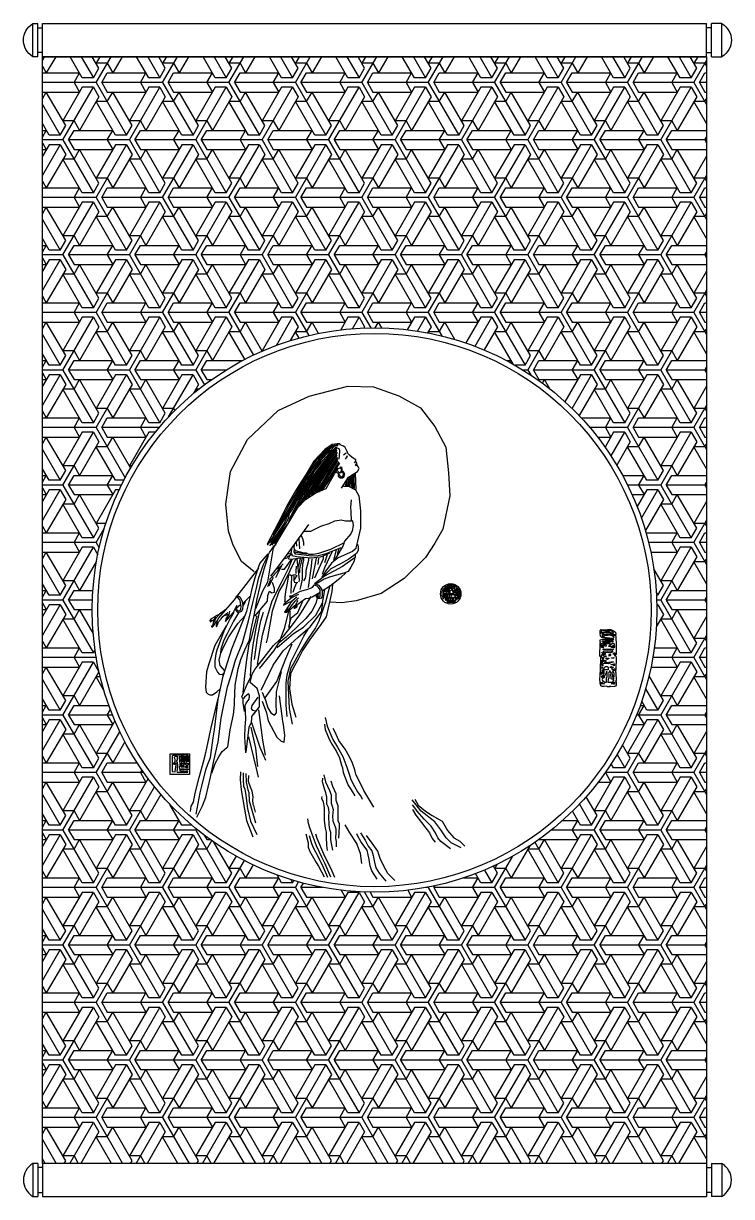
# Model space of a CAD drawing. Header units: millimetres. Extents: x 619 to 1259, y 281 to 1341.
import ezdxf

# ---------------------------------------------------------------- set-up
doc = ezdxf.new("R2010")
doc.units = ezdxf.units.MM
for name, color, linetype in [('3', 3, 'Continuous'), ('4', 4, 'Continuous'), ('7', 7, 'Continuous'), ('BH', 3, 'Continuous')]:
    doc.layers.add(name, color=color, linetype=linetype)

# ---------------------------------------------------------------- blocks, each defined once
blk = doc.blocks.new('1')
at = {"layer": '7'}
for p, q in [((-930, 16.2), (-930, 5)), ((-900, 16.2), (-930, 16.2)), ((-900, 5), (-900, 16.2)), ((-900, 5), (-930, 5)), ((-930, -700), (-930, 0)), ((-926.2, 5), (-926.2, 0)), ((-903.8, 0), (-903.8, 5)), ((-900, 0), (-900, -700)), ((-900, 0), (-930, 0)), ((-900, -700), (-930, -700)), ((-900, -705), (-930, -705)), ((-930, -710), (-930, -705)), ((-900, -710), (-930, -710)), ((-926.2, -705), (-926.2, -700)), ((-903.8, -700), (-903.8, -705)), ((-900, -705), (-900, -710))]:
    blk.add_line(p, q, dxfattribs=at)
at = {"layer": '7', "extrusion": (0, 0, -1)}
for centre, start_param, end_param in [((-915, 1.2), 5.35589, 7.210481), ((-915, -695), 2.214297, 4.068888)]:
    blk.add_ellipse(centre, major_axis=(0, 25), ratio=0.75, start_param=start_param, end_param=end_param, dxfattribs=at)
blk = doc.blocks.new('H0')
at = {"layer": '3'}
for points in [[(422.5, 217.7), (443.1, 217.7), (443.1, 195.9), (422.5, 195.9)], [(434.2, 204.2), (437.5, 204.2), (437.5, 203.6), (434.2, 203.6)], [(434.3, 202), (437.5, 202), (437.5, 201), (434.3, 201)], [(438.8, 204.3), (441.4, 204.3), (441.4, 203.3), (438.8, 203.3)], [(439, 202), (441.6, 202), (441.6, 200.9), (439, 200.9)]]:
    blk.add_lwpolyline(points, close=True, dxfattribs=at)
for points in [[(441.1, 215.1), (441.2, 212.3), (441.1, 209.6), (441.6, 209.4), (442.1, 209.7), (442.1, 215.3), (440.9, 216.2), (437.6, 216.2), (430.1, 215.9), (425.5, 215.9), (424.7, 215.4), (424.8, 199), (428, 198.8), (428.2, 201.8), (428.7, 203.5), (429, 206.1), (429, 207.7), (428.2, 208), (427.7, 207.9), (427.3, 207.3), (427.3, 206.6), (426.5, 206.6), (426.2, 207.4), (426.5, 208.4), (428, 209.6), (428, 211.9), (427.5, 212.6), (427.3, 214.3), (427.8, 215.1), (428.5, 215.3), (430, 215.3), (430, 211.3), (429.3, 210.3), (429, 209.8), (429.7, 209.4), (430.1, 209.1), (430.1, 207.4), (430.4, 206.6), (430.2, 204.7), (429.9, 204.1), (429.8, 200.5), (429.5, 199.4), (430.1, 198.5), (441.4, 198.5), (441.2, 199.2), (433.8, 199.3), (433.1, 199.9), (432.9, 202.7), (432.6, 202.7), (432.5, 204.6), (433, 204.7), (432.9, 206.1), (433.4, 206.4), (433.3, 207.4), (433, 207.6), (432.9, 209.8), (432.7, 209.9), (432.6, 213.9), (432.3, 214.2), (432.4, 215.2), (433.6, 215), (433.5, 214.4), (433.8, 214.2), (433.8, 210.3), (434.1, 209.8), (434.1, 209.3), (434.1, 209.1), (434.1, 208.8), (434.9, 208.9), (434.8, 211.2), (434.8, 215.6), (435.7, 215.6), (435.9, 209), (436.3, 208.8), (436.5, 209), (436.5, 215), (437.4, 215.2), (437.8, 207.7), (436.7, 207.3), (433.6, 207.2), (433.4, 207.2), (433.9, 206.7), (434.1, 206.4), (434, 205.7), (437.3, 205.7), (437.5, 206.8), (438.8, 207), (439.2, 205.6), (441.5, 205.9), (441.8, 207), (443, 206.6)], [(442.8, 208), (441.8, 207.1), (440.6, 207.1), (439.4, 207.3), (438.6, 207.6), (438.6, 209.6), (438.3, 215.1), (439.1, 215.1), (439.7, 208.6), (440.2, 208.8), (440.2, 215.3), (440.8, 215.6), (441.1, 215.3)]]:
    blk.add_lwpolyline(points, dxfattribs=at)
blk = doc.blocks.new('H1')
at = {"layer": '3'}
for points in [[(492.9, 370.8), (491.5, 370.1), (491.5, 372.2), (492.4, 373.7), (495.4, 373.3), (498.9, 373.7), (502.1, 373.7), (504.8, 372.3), (507, 370.8), (507.3, 368.8), (507.3, 368), (507, 368), (502.8, 369.1), (499.8, 370.3), (496.1, 370.1), (493.5, 369.3), (493.5, 367.1), (494.7, 366.1), (497.9, 365.4), (504.5, 364.9), (505.5, 365.9), (504.5, 366.6), (503.1, 367.1), (500.8, 367.8), (498.8, 367.6), (496.6, 367.5), (495.6, 366.9), (494.4, 367.1), (494.2, 368.5), (497.1, 369), (500.3, 369), (502.8, 368.6), (507.2, 367.3), (507.2, 365.3), (507.5, 358.4), (507.5, 348.3), (505.5, 347.1), (507.3, 346.8), (507.7, 344.4), (507.3, 333.2), (506.8, 330.5), (507.3, 329.8), (507.5, 321.9), (507, 321.1), (507.5, 320.2), (507.5, 317.2), (507, 316.2), (505.8, 315.9), (501.6, 315.4), (501.5, 316.4), (501.3, 315.4), (498.8, 315.4), (498.1, 316), (495.6, 315.7), (493.4, 315.7), (491.9, 316.6), (491.4, 319.4), (491.2, 323.8), (491.4, 325.8), (491.9, 343.1), (492, 344.9), (495.7, 345.8), (497.8, 346.3), (497.3, 346.6), (495.9, 346.6), (494.9, 346.8), (493.9, 347.6), (493, 347.6), (492.5, 347.5), (492.5, 345.9), (491.9, 345.6), (491.2, 346.5), (491.5, 359.7), (492.2, 360.1), (491.4, 360.9), (491.4, 363.1), (494.1, 363.9), (496.4, 363.3), (499.1, 363.3), (505.2, 363.3), (505, 363.8), (497.3, 364.1), (493.2, 365.3), (491.7, 366.9), (491.4, 369.5), (493.4, 370.5), (496.9, 371.1), (499.9, 371.5), (502.8, 370.3), (504.8, 370.1), (504.5, 371.1), (502.1, 372.2), (498.3, 372.3), (493.9, 372.3), (492.5, 371.8), (492.7, 370.6)], [(497.8, 357.2), (497.3, 357.9), (495.4, 357.7), (494.6, 358.7), (493.4, 359.1), (492.2, 359.1), (492.2, 357.9), (492.2, 356.5), (492.7, 355.7), (493.9, 355.4), (495.2, 355.4), (494.7, 355.7), (493.7, 356.2), (492.7, 356.5), (492.7, 358), (494.1, 357.7), (496.1, 356.9), (497.4, 356.7), (497.6, 357), (497.8, 357.2)], [(493.5, 362.1), (504.3, 362.1), (504.3, 361.2), (493.7, 361.1), (493.4, 361.9)], [(494.2, 360.2), (498.4, 360.4), (501.1, 359.9), (501.1, 359.1), (495.9, 358.9), (494.1, 359.7), (494.2, 360.2)], [(500.4, 357.2), (504, 359.7), (505.3, 359.6), (505.7, 359.2), (505.5, 357.7), (504.5, 357), (502.3, 356.5), (501.6, 356.2), (500.1, 356.5), (500.1, 356.9)], [(502.1, 355.4), (506.2, 355.5), (506.2, 356.9), (505.2, 356), (503.8, 355.9), (502.3, 355.4)], [(493.4, 350.3), (496.4, 349.1), (496.9, 348.5), (496.2, 348.3), (494.4, 348.3), (493, 350.7)], [(494.4, 353.8), (504.8, 354), (504.7, 353), (494.4, 353), (494.4, 353.7)], [(494.7, 351.7), (504.1, 351.8), (503.3, 350.7), (502.3, 349.8), (499.1, 350.1), (496.9, 350), (495.1, 350.3), (494.7, 351), (494.7, 351.5)], [(502.3, 348.3), (500.1, 348.1), (500.1, 347), (501.8, 347.1), (502.6, 348.3)], [(503, 344.9), (505.2, 345.1), (505.2, 344.4), (502.8, 344.4), (502.8, 344.8)], [(505.7, 350), (506.2, 349.8), (506.2, 349), (505, 348.1), (504.8, 349.6), (505.3, 350.3)], [(492.7, 338.6), (494.1, 337.7), (494.1, 336.7), (492.7, 336.2), (492.4, 337), (492, 337.9), (492.5, 338.6)], [(492.5, 341.6), (492.5, 339.1), (493.7, 339.4), (493.9, 341.4), (497.6, 340.9), (497.6, 341.9), (492.5, 342.1), (492.5, 341.4)], [(492.9, 335.2), (494.1, 335), (494.1, 334.4), (493.4, 334), (492.5, 334.7), (492.5, 335.2)], [(495.4, 343.8), (494.6, 344.1), (493.7, 344.1), (493.9, 343.6), (494.6, 342.9), (495.1, 343.6)], [(495.2, 339.7), (502.3, 340.9), (505, 340.9), (505, 340.4), (502.1, 339.7), (499.9, 338.9), (497.6, 339.1), (494.9, 338.7), (495.1, 339.4)], [(495.9, 334.7), (496.4, 336), (498.6, 335.9), (499.4, 335.4), (499.4, 334.4), (499.4, 332.8), (495.2, 332.8), (495.4, 334.7), (495.7, 334.7)], [(497.6, 344.6), (500.1, 344.6), (500.1, 343.9), (499.8, 343.8), (498.9, 343.1), (498.1, 343.4), (497.4, 343.6), (497.6, 344.4)], [(502.3, 336.2), (504.5, 335.5), (504.8, 334.9), (503.8, 334.9), (503.1, 334.2), (502.5, 334.7), (501.6, 335.2), (502.3, 336)], [(502.3, 338.2), (505.3, 338.9), (505.8, 338.9), (505.7, 337.9), (505.7, 336.9), (504.7, 337.9), (503.5, 337.7), (503, 337.4), (502.5, 338.1)], [(503.8, 333), (505.2, 333.2), (505.5, 333.9), (506.2, 333.7), (506.2, 332), (505, 331.8), (504.7, 332.5), (503.6, 332.7), (503.6, 333)], [(493.2, 330.3), (492.5, 329.8), (492.5, 328.1), (493.4, 329.2), (493.4, 330.3)], [(492.9, 331.8), (493.9, 330.8), (494.4, 329.8), (494.4, 328.5), (495.4, 328.6), (495.4, 331.3), (493.9, 332.5), (493, 332.5), (492.7, 331.8)], [(494.2, 327.6), (493.5, 326.3), (492.7, 326.1), (492.7, 325.3), (494.1, 325.3), (495.1, 327.6), (494.4, 328)], [(497.6, 330.7), (497.3, 329.5), (495.6, 325.5), (495.4, 324.6), (494.2, 324.6), (493.4, 322.9), (493.7, 321.8), (496.2, 320.1), (497.8, 320.1), (497.9, 324.6), (498.6, 325.6), (498.4, 330.3), (498.4, 330.7), (497.6, 330.7)], [(500.6, 330.8), (499.9, 328.8), (500.1, 328.3), (500.3, 324.6), (499.4, 322.9), (499.3, 320.1), (503.8, 320.1), (505.3, 321.8), (505, 323.4), (504.3, 322.9), (502.6, 323.4), (502.6, 326), (502.3, 326.8), (502.3, 327.8), (502.5, 328.6), (501.6, 331.3), (500.6, 331.2)], [(503.8, 331), (503.1, 329.8), (503.8, 326.8), (504.1, 323.6), (505.2, 323.6), (505.5, 327), (505.7, 328.6), (505.2, 330.3), (504.1, 331.2)], [(493, 320.1), (494.9, 318.9), (496.1, 318.6), (492.5, 318.2), (492.7, 320.1)], [(503, 318.4), (505.2, 320.1), (506, 320.1), (506, 318.2), (504.8, 318.2), (502.6, 318.4)]]:
    blk.add_lwpolyline(points, dxfattribs=at)
blk = doc.blocks.new('A$C199A0A33')
at = {"layer": 'BH'}
h = blk.add_hatch(dxfattribs=at)
h.set_pattern_fill('ESCHER', color=256, scale=50, style=0)
h.set_pattern_definition([(60, (-245.52, -323.545), (-60, -1e-08), [55, -5]), (180, (-245.52, -323.545), (30, -51.9615), [55, -5]), (300, (-245.52, -323.545), (60, -1e-08), [55, -5]), (60, (-240.52, -323.545), (-60, -1e-08), [10, -50]), (300, (-240.52, -323.545), (60, -1e-08), [10, -50]), (60, (-248.02, -319.215), (-60, -1e-08), [10, -50]), (180, (-248.02, -319.215), (30, -51.9615), [10, -50]), (300, (-248.02, -327.875), (60, -1e-08), [10, -50]), (180, (-248.02, -327.875), (30, -51.9615), [10, -50]), (60, (-265.52, -323.545), (-60, -1e-08), [10, -50]), (300, (-265.52, -323.545), (60, -1e-08), [10, -50]), (60, (-235.52, -340.866), (-60, -1e-08), [10, -50]), (180, (-235.52, -340.866), (30, -51.9615), [10, -50]), (300, (-235.52, -306.225), (60, -1e-08), [10, -50]), (180, (-235.52, -306.225), (30, -51.9615), [10, -50]), (0, (-235.52, -314.885), (-30, 51.9615), [35, -25]), (0, (-235.52, -332.205), (-30, 51.9615), [35, -25]), (120, (-243.02, -310.555), (-60, 1e-08), [35, -25]), (120, (-258.02, -319.215), (-60, 1e-08), [35, -25]), (240, (-258.02, -327.875), (30, -51.9615), [35, -25]), (240, (-243.02, -336.536), (30, -51.9615), [35, -25])])
edge = h.paths.add_edge_path(flags=16)
edge.add_arc((317.1, 530), 255, 0, 360)
h.paths.add_polyline_path([(17.1, 1030), (617.1, 1030), (617.1, 30), (17.1, 30)])
at = {"layer": '3'}
for points in [[(286, 679.4), (285.9, 680.1), (283.3, 680.2), (278.8, 679.6), (272.2, 675), (262.3, 664.5), (255.3, 652.7), (250.1, 645), (245.6, 637.6), (237.7, 623.5), (229.9, 608.5), (220, 589.5)], [(220.4, 588.5), (225.3, 595.5), (233.6, 608.5), (238.4, 616.2), (243.2, 624.1), (247.7, 632.1), (254.9, 643.7), (261.7, 655), (269.3, 665.9), (275.3, 672.3), (277.4, 674.3), (281.1, 678.4), (284, 678.8)], [(284.3, 679.2), (279.9, 678.2), (277.7, 676.3), (272.9, 673), (267.4, 667.1), (260.8, 657.7), (258.1, 653.5), (253.1, 645.1), (245.7, 632.2), (237.9, 618.4), (231.1, 607.4), (225.2, 597.6)], [(225.3, 598.7), (231.8, 609.8), (239.6, 624.4), (245.9, 635.1), (251, 643.8), (257, 653.6), (260.3, 658.6), (265, 666), (273, 674.8), (276.3, 676.7), (278.8, 678.6), (283.7, 679.6)], [(299, 663.1), (300.1, 664.6), (300.2, 664.8), (300.1, 665.8), (296.8, 667.9), (294.6, 669.9), (293.1, 671.5), (292.5, 673.3), (291.2, 675.8), (290.5, 676.9), (289.2, 678), (287.7, 678.7), (286.2, 679.3), (285.5, 679.3)], [(223.3, 590.8), (229, 598.5), (235.4, 608), (238.4, 614.7), (242.8, 620.6), (247, 628.3), (253.5, 639.2), (256.1, 643.9), (262.7, 655.2), (270.7, 665.5), (276, 671.4), (282, 677.2)], [(276.6, 674.6), (271.5, 670.4), (265.7, 662.7), (261.9, 656.7), (256.7, 648.9), (255.4, 647.5), (251.6, 640.4), (249, 636.3), (244.7, 628.4), (236.7, 614.7), (229.2, 602.3)], [(282.5, 677.5), (275.1, 668.9), (269.3, 661.6), (262.6, 652.8), (257.8, 644.8), (253, 637.1), (246.2, 624.5), (241.6, 615.2), (238.7, 608)], [(240.9, 612.4), (243.2, 615.9), (249.2, 625.2), (255, 635.2), (263, 648.8), (267.6, 655.8), (276.6, 669), (280, 673.4), (283.2, 677.1)], [(277.2, 670.7), (272.4, 664.2), (267.4, 657.9), (262.5, 650.4), (259.4, 645.4), (257.4, 641.9), (252.5, 634.2), (247.5, 624.5), (243.9, 617.8)], [(250.7, 626), (258.8, 640.7), (271, 658.5), (278.4, 669.9), (283.4, 676.2)], [(253.7, 629.7), (259.9, 639.9), (268.9, 653.7), (276.1, 664.5), (279.6, 669.7), (283.2, 674.4)], [(283.2, 672.7), (275.6, 661.8), (268.5, 651.2), (256.6, 633.3), (254.7, 629.8)], [(257.4, 632), (267.7, 647.9), (274.6, 658.8), (281, 668.3), (283.4, 671.8)], [(260.1, 633.6), (275, 657.8), (282.2, 668.6), (283.2, 670)], [(283.2, 668.4), (269.3, 647.2), (263.1, 636.3), (262.1, 635)], [(283.4, 676.7), (284.9, 675.9), (285.4, 674.6), (285.4, 673.2), (284.8, 666.2)], [(291.5, 671.7), (289.1, 669.9)], [(291, 666.4), (292.8, 668.8)], [(292.3, 668.3), (292.4, 669.3), (291.1, 667.2)], [(209.9, 531.4), (216.3, 547.4), (220.7, 555.4), (225.8, 586.2), (229, 591.6), (247.8, 622.7), (254.6, 629.9), (264.1, 635.9), (273.3, 639.8), (281, 653.2), (284.2, 658), (287, 658.8)], [(283.5, 667.2), (264, 636.1)], [(283.7, 666.1), (266.4, 638.2), (265.3, 636.3)], [(267, 636.9), (278.6, 656.1), (284, 664.9)], [(284.8, 663.8), (268.8, 637.9)], [(270.8, 639.1), (277, 648.3), (281.1, 655.9), (285.7, 662.7)], [(286.2, 659.7), (286.8, 658.1), (287.2, 656)], [(287.2, 659.5), (287.6, 657), (287.6, 656.1)], [(287.4, 640), (293.6, 650.1), (297.9, 652.8), (301.6, 655.2), (303, 657.2), (303.1, 658), (302.7, 659), (301.6, 660.4), (299.8, 660.5), (300.8, 662.1), (301, 662.9), (300.1, 664)], [(299.8, 660.5), (301.2, 661.1)], [(300.8, 662.1), (301.2, 661.6), (301.2, 661.1), (301.5, 660.9), (301.6, 660.4)], [(282.3, 655), (284.3, 653.8), (285.1, 653.5)], [(283.2, 656.2), (285.3, 654.3), (286.8, 654.4), (287.9, 655.3)], [(286.5, 655.5), (287.7, 655.9), (288.9, 655.5), (289.9, 653.2), (289.8, 652.2), (289.3, 650.8), (288.7, 649.8), (288.4, 649.3), (286.4, 649.1), (284.8, 650.1), (284.7, 651.1), (284.7, 652.2), (284.8, 653.2)], [(285.3, 652.9), (286.2, 650.7), (288, 650.2), (288.6, 650.9), (289, 651.9), (288.9, 654.5), (287.9, 655.5), (286.8, 655.3), (286.5, 655.5)], [(291.8, 646.9), (292.5, 642.5)], [(292.9, 648.5), (293.7, 642.8)], [(295.4, 651), (293.3, 642.2)], [(294.4, 650), (293.7, 646.8)], [(296.5, 651.3), (294.6, 642)], [(297.3, 651.4), (295.9, 641.7)], [(297.2, 652.1), (297.5, 642), (297.5, 640.3)], [(298.3, 652.8), (298.3, 649.8), (298.8, 639.9)], [(299.5, 653.6), (300.2, 638.9)], [(290.6, 644.4), (291.1, 642.1)], [(291.3, 645.9), (291.8, 642.6)], [(296.4, 644), (296.6, 641)], [(222.6, 588.1), (232.4, 601.3), (237.2, 608.4), (239.6, 613.5), (240.3, 617.2)], [(238.1, 607.2), (223.9, 588.5)], [(226.6, 589.9), (232.2, 598), (234.6, 601.7)], [(248.7, 594.5), (249.1, 589.7), (249.4, 585.4)], [(250.6, 597.9), (252, 594.5), (253, 591.4), (253, 588.2)], [(242.2, 585.6), (241.7, 582), (240.5, 580.8), (238.5, 580.5)], [(244.3, 582.2), (245.5, 580.8), (251.1, 580.1), (260.2, 578.9), (266.2, 579.3), (273.5, 581), (286.9, 586.6)], [(244.6, 585.1), (244.3, 582.7), (251.3, 581.5), (255.9, 580.8)], [(246.3, 590.9), (246.7, 587.8)], [(301.6, 589.6), (302.4, 587), (302.4, 583.8), (300.9, 581.2), (293.9, 576.1), (286.5, 571.6), (277.6, 567.2), (271.1, 560.5)], [(282.4, 584.3), (280, 575.2)], [(285, 585.3), (283.3, 580.2)], [(211.5, 480.7), (215.9, 507.4), (219.9, 522.1), (224.6, 538.4), (233, 554.8), (239.4, 567.5), (242.6, 575.7)], [(233, 566.9), (235.8, 566.9), (242.2, 575.7)], [(241.4, 582), (241.2, 579.6), (239.3, 578.6), (238.3, 578.1), (237.8, 576.9), (234.9, 576)], [(240.7, 578.8), (239.8, 577.8), (239.5, 576.4), (241.2, 575.9), (250.6, 577.3)], [(242.4, 580.8), (242.4, 579.3), (247, 578.4), (259.5, 577.2), (268.4, 578.1), (270.8, 578.9), (276.6, 581.7)], [(247, 576.1), (249.1, 557.4), (248.7, 555.5)], [(251.6, 577.3), (250.8, 573.2), (249.4, 567.2), (249.4, 563.9), (248.4, 563.6)], [(250.1, 576.9), (249.4, 574.2), (248.7, 571.1), (248.4, 569.4)], [(253, 577.1), (253, 574.7), (252, 571.3), (251.6, 566.3), (251.8, 562.4), (251.6, 557.9), (250.4, 552.1), (249.6, 548.7)], [(257.3, 576.9), (257.6, 574.7), (254.9, 565.6), (254.9, 562.2), (254.4, 558.8), (253, 556.4)], [(260.5, 576.4), (260, 569.6), (257.2, 550.3)], [(264.3, 576.9), (260.9, 558.1)], [(299.5, 580), (299.5, 577.6), (288.2, 569.2), (272, 560.7), (262.9, 553.8)], [(270.8, 578.8), (270.8, 576.4), (262.9, 558.8)], [(266.5, 576.9), (265.8, 571.1)], [(278.8, 582.9), (272, 568.2), (269.9, 562.2)], [(274.4, 580), (271.8, 572.8)], [(233.4, 569.7), (225.4, 560.9), (222.2, 557.7)], [(227.8, 559.3), (232.6, 568.5)], [(234.6, 571.7), (229.4, 566.9)], [(240.2, 562.5), (241.8, 561.3), (245, 562.1), (247, 561.3), (244.2, 556.9), (244.6, 555.3), (247.8, 554.9)], [(246.3, 569.6), (246, 565.1), (246, 563.1)], [(209.1, 524.5), (220.3, 538), (220.7, 543.2), (222.2, 547.2), (224.2, 545.6), (226.6, 546), (226.6, 549.6), (225, 554.8)], [(220.6, 551.4), (223.4, 557.7)], [(221.8, 551.8), (225.8, 559.7)], [(239.5, 561.5), (237.8, 552.8), (236.6, 546.8), (236.1, 541.7), (236.1, 538.1), (235.9, 537.2)], [(276.6, 552.1), (272.7, 537.2), (266.7, 520), (263.7, 514), (256.4, 503.5), (251.1, 494.6), (241.3, 476.8), (238.8, 465.8), (240.1, 441), (242.8, 427)], [(242.2, 561), (241.9, 552.3), (241.4, 547.3), (241.4, 544.9)], [(246.7, 554.5), (244.8, 550.4), (243.4, 545.8)], [(244.1, 561), (244.1, 557.1)], [(265.1, 543.5), (265.8, 542.4), (267, 541.5), (267.9, 542.5), (267.9, 544.1), (267.9, 546.3), (267.9, 548.3), (266.5, 550.3), (265.2, 551.6), (263.8, 552.3), (262.4, 552.4)], [(264.1, 553.7), (266.5, 552.4), (268.1, 550.7), (269.5, 548.2), (269.8, 545.9), (269.8, 543.5), (269.5, 541.7), (268.9, 540.8), (268.1, 540.3), (266.2, 540.4), (265.4, 541.2), (264.4, 542.8)], [(192.4, 542.4), (192.8, 543.1), (194.9, 542.2), (196.3, 540.3), (197.4, 537.6), (198, 533.8), (197.9, 530.9), (196.8, 528.8), (195.4, 528.2), (194.5, 527.8), (193.5, 527.9), (191.7, 530.1), (191.4, 531.5)], [(192.1, 532.7), (192.6, 530.3), (193.4, 529.5), (194.4, 529.3), (195.6, 529.6), (196.3, 531.1), (196.6, 533), (196.4, 534.9), (195.7, 538.3), (195, 539.5), (193.8, 541.1), (192.5, 541.8), (191.9, 541.9), (191.7, 541.2)], [(198.1, 536), (205.2, 542.9)], [(229.1, 496.2), (243.8, 508.9), (253, 514.5), (264.2, 525.3), (270.1, 536.4), (271.3, 543.2), (272.1, 548.4)], [(248.4, 544.1), (246.4, 543.2), (242.8, 541.2), (238.5, 537.9), (235.5, 535.6), (234.9, 534.3), (240, 537.1), (243.3, 538.4)], [(246.8, 541.5), (241.9, 537.3), (240.3, 534.9), (235.9, 528.1), (237.9, 528.2), (239.4, 529.5), (242.1, 533.7), (245.3, 537.9), (248.4, 541.1)], [(247.8, 538.5), (247, 537.5), (246.7, 536.1), (246, 535.2), (244.9, 533), (244.2, 531.8), (245, 531.7), (245.4, 532.1), (246.8, 532.9), (247.5, 535.1), (250.5, 537.5), (254.7, 540.5), (257.8, 540.6), (260.9, 542), (267.9, 546)], [(391.7, 550.4), (390.8, 550.8), (389.9, 550.9), (388.3, 551.1), (383.1, 551.2), (381.6, 551.2), (381, 550.7), (380.4, 549.8), (380.2, 548.2), (380.4, 547), (380.5, 546.9), (381.2, 546.9), (381.5, 547.9), (381.5, 548.9), (381.2, 549.6), (381, 550.1), (381.4, 550.5), (381.7, 550.6), (382.1, 550.1), (382.1, 548.7), (382.2, 547.6), (381.8, 545.9), (381.4, 545.2), (380.7, 545), (380.2, 545), (380.3, 542.1), (379.7, 542.1), (379.6, 542.7), (379.6, 543.5), (379.6, 545.6), (379.7, 547.6), (379.9, 548.6), (379.7, 549.3), (378.9, 549), (378.5, 547.8), (378, 546.4), (377.9, 543.6), (377.9, 542.8), (378.7, 541.5), (378.7, 540.7), (379.4, 540.2), (379.9, 541.6), (380.1, 541.7), (380.2, 540.8), (380.7, 542.1), (380.8, 543.3), (380.5, 544.1), (380.9, 544.6), (381.4, 544.5), (381.6, 543.9), (381.6, 542.3), (380.9, 539.2), (382.1, 538.5), (384.3, 538.5), (386.9, 538.5), (389.3, 538.5), (390.2, 538.4), (390.6, 538.5)], [(385.5, 550.6), (385.5, 549.9), (386.1, 549.9), (387, 550), (387.6, 550.1), (387.9, 550.1), (388.2, 549.9), (388.3, 549.4), (388, 549.1), (387.6, 549), (387.3, 548.7), (386.7, 548.8), (386.5, 548.9), (386.1, 549.4), (385.8, 549.6), (385.4, 549.6), (385.2, 549.6), (385.2, 550.1), (385.2, 550.6), (384.8, 550.6), (384.4, 550.6), (384.3, 550.3), (384.4, 549.5), (384.6, 549.2), (384.6, 548.6), (384.5, 548.3), (384.3, 548.1), (384.5, 547.7), (384.5, 546.8), (384.3, 546.2), (383.6, 546), (383.2, 546.1), (383.3, 546.7), (383.7, 547.5), (383.7, 548.4), (383.7, 549.3), (383.5, 550.1), (383.5, 550.6), (382.9, 550.7), (382.6, 550.5), (382.6, 550), (382.8, 548.8), (383, 547.8), (382.7, 546.9), (381.9, 545.6), (381.8, 544.5), (381.9, 541.6), (381.9, 539), (382.6, 539), (383.3, 539.6), (383.1, 540.2), (382.9, 541), (382.9, 542), (382.9, 543.2), (383.4, 545), (384.8, 545.6), (385.3, 546.4), (385.5, 547.8), (386.3, 548.1), (387.3, 548.2), (387.5, 547.9), (387.6, 547.1), (387.9, 546.4), (388.4, 546.2), (389.3, 545.9), (390.2, 546), (391, 545.3), (391.6, 544.7), (391.7, 543.1), (391.7, 539.5)], [(392.9, 540.2), (392.9, 542.5), (392.8, 544.2), (392.5, 545.3), (391.7, 545.3), (391.6, 546.1), (391.1, 546.4), (390, 546.5), (389.9, 546.8), (388.5, 547), (388.5, 547.6), (389.1, 548.1), (391.4, 547.9), (391.9, 548.4), (392, 549.4), (391.9, 550.2), (391.3, 550.2), (391.2, 549.3), (391.1, 548.7), (391, 548.5), (390, 548.5), (389.8, 548.8), (389.2, 548.8), (389.3, 549.3), (389.6, 549.9), (389.5, 550.6), (388.8, 550.7), (387, 550.7), (385.7, 550.6)], [(392, 549.2), (392, 546.1), (392.2, 546), (392.8, 546.1), (392.9, 546.7), (392.8, 547.9), (392.9, 549.4), (393.5, 548.4), (393.8, 547.4), (394.2, 546.8), (393.2, 546.2), (393.1, 543), (393.3, 542.6), (393.7, 542.8), (393.8, 543.6), (393.8, 544.9), (394.1, 546.5), (394.2, 546.7), (394.4, 544.8), (394.2, 542.9), (393.5, 541.4), (393, 540.1)], [(182.8, 530.5), (177.2, 526.4), (173.7, 522.7), (171.7, 519.1), (171.1, 517), (170.3, 515.8), (169.8, 515.4), (169.8, 514.8), (170.3, 514.6), (171.5, 515.7), (172.9, 517.5), (174.4, 519.8), (173.7, 518.8)], [(186.1, 529), (185.6, 526.1), (184.2, 524.4), (182.7, 522.2), (182.5, 520.3), (182.4, 519.6), (184.6, 522.2), (186.6, 524.9), (189.8, 528.1), (191.6, 531.7), (192.9, 534.5)], [(192.1, 531.8), (196.1, 535)], [(198, 533.4), (199.9, 536.3), (200.4, 538)], [(213.1, 477.1), (226.3, 493.4), (231.4, 501.4), (236.2, 514.1), (240.2, 531.3)], [(236.8, 536.5), (236.8, 535.7), (236.1, 534.9)], [(238.7, 531.9), (238.2, 530.1), (237.5, 528.6), (237, 528.2)], [(240.6, 528.9), (240.6, 520.5), (239.8, 514.1), (241.8, 522.9), (247.8, 527.7), (252.6, 538.8)], [(239.9, 529.7), (240.9, 530.1), (242.9, 532.4), (243.9, 533.3), (245.2, 534)], [(246.1, 534.8), (246.1, 533.9), (246, 533.2), (245.8, 532.4)], [(384.6, 537.4), (388, 537.5), (388, 536.8), (384.4, 536.6), (384.6, 537.3)], [(172.9, 523.8), (169.5, 521.9), (168.3, 520.4), (168.5, 519.4), (170.2, 520.6), (171.7, 521.1)], [(176, 525.8), (173.7, 524.8), (172.4, 522.5), (171.9, 521), (171.4, 519.9), (171.5, 518.7)], [(174.2, 515.1), (174.4, 514.9), (175, 515.9), (175.1, 517.4), (175.1, 519.4), (174.7, 519.6), (174.5, 519.5), (174.5, 518.4), (174.1, 516.5), (174, 516.1), (173.9, 515.9), (173.9, 515.4), (173.9, 515.3), (174.1, 515.3)], [(174.6, 519.6), (176.3, 523), (182.4, 530)], [(175.1, 516.6), (176.2, 519.2), (178.5, 522.1), (180, 524.3), (184.5, 527.9)], [(181.8, 475.2), (177.6, 480), (176.7, 484.8), (178.2, 491), (181.1, 496.9), (185.4, 505.9), (193.7, 517.8), (200.1, 525.1)], [(194.2, 527.5), (189.8, 519.9), (183.9, 508.5), (181.1, 502.7), (178.4, 494.7), (177.9, 490.7)], [(180.6, 524.8), (184.5, 526), (185.1, 526.1)], [(182.9, 522.1), (185.1, 523.4)], [(198.3, 455.5), (199.9, 470.3), (201.5, 483), (203.9, 499.4), (205.9, 505), (211.1, 524.9)], [(205.1, 470.3), (205.9, 486.2), (207.5, 498.6), (210.3, 513.7), (213.5, 529.3)], [(208.7, 485.4), (211.5, 505), (214.3, 520.1), (216.7, 528.1)], [(238.3, 433.8), (237.3, 444), (237.3, 458.8), (237.3, 464), (238.3, 471.5), (241.6, 482.8), (253.1, 506.3), (257.1, 512.6)], [(218.3, 450.8), (228.7, 465.5), (237, 486.2), (242.6, 499.4)], [(207.9, 435.5), (213.1, 442.6), (213.1, 452.6), (211.1, 459), (204.7, 464.6), (206.7, 471.7)], [(199.5, 438.4), (198.3, 446), (198.3, 450)], [(201.1, 401.6), (203.9, 424.3), (205.9, 428.7), (206.3, 431.9), (206.3, 433.9), (209.9, 438.7), (207.1, 439.1), (205.9, 441.1), (206.7, 443.8), (211.9, 451.4)], [(205.5, 424.3), (209.5, 405.2), (211.5, 388.5)], [(205.9, 428.3), (213.5, 406), (218.6, 394.4)], [(299.7, 362.1), (296.3, 367.5), (293.4, 372), (290.1, 380.5), (289.2, 383.1), (288.5, 387.1), (287.5, 389.5), (285.8, 396), (282.5, 403), (277.8, 410.4), (276.5, 413), (272.8, 421.6), (272.3, 427)], [(272.6, 432.9), (274.4, 425.2), (279.3, 413), (283.6, 406), (288.5, 397.6), (292.2, 388), (295.2, 379), (295.8, 377), (298.9, 370.4), (301.8, 365.7), (304.9, 361.3), (306, 359.2)], [(316.4, 351.8), (307.5, 367), (300.2, 381.6), (299.2, 385.5), (297.3, 391.5), (294.5, 397.5), (290.5, 404.3), (284.9, 412), (281.2, 420.3), (279.7, 422.9)], [(196, 383.8), (195.7, 376.9), (196.5, 367.5), (199.6, 350), (201.4, 339.9), (207.1, 325.2)], [(198.3, 383), (198.3, 377.2), (198.8, 370.7), (199.8, 368), (200.9, 362.3), (202.2, 350.6), (205.1, 339.3), (210.7, 327.3)], [(200.8, 382.2), (201.1, 374.6), (202.5, 367.5), (203.5, 365), (203.8, 357.7), (209.7, 337.8)], [(203.2, 380.4), (202.9, 375.4), (204.7, 370.1), (206.3, 366.7), (207.2, 360.8), (206.9, 358.6), (207.2, 354.5), (207.9, 353.5), (209.4, 347.4)], [(279.4, 313), (278.1, 319), (277.6, 322.4), (277.6, 328.9), (276.8, 331.8), (276, 335.8), (275.7, 343.8), (276.2, 347.3), (275.5, 351.7), (274.1, 354.6), (273.9, 361), (273.2, 364.7), (271.8, 368.3), (270, 374.7), (270.3, 378.1)], [(271.4, 381), (272.7, 374.7), (276.5, 366.9), (277.8, 363.1), (277.9, 355.4), (278.7, 352.8), (279.7, 349.7), (279.2, 343.7), (279.4, 339.6), (281.4, 334), (282, 332.4), (282.2, 328.9), (281.8, 323.8), (282.3, 320.9), (282.5, 315.9)], [(284.9, 323.8), (285.6, 334.5), (285.4, 337), (284.1, 339.2), (284.1, 341.8), (284.1, 345.9), (284.4, 351.2), (284.1, 353), (282.7, 356.9), (282.5, 358.5), (282.3, 362.7), (282.3, 364), (279.3, 370.5), (277.8, 375.3)], [(274.5, 312.8), (273.9, 317.5), (273.7, 325.1), (273.7, 329.3), (272.8, 332.8), (271.8, 339.7), (271.8, 344.6), (271.8, 348.5), (271.8, 351.7), (271, 356.4), (269.5, 359.8), (269.8, 361.4)], [(395.4, 315.1), (386.3, 319.6), (381.8, 324.3), (377.1, 331.3), (371.6, 338.6), (359.3, 348.3), (351, 358.6)], [(385.6, 314.1), (377.1, 320.8), (374.3, 324.1), (372.1, 328.8), (368.3, 334.6), (362, 341.1), (355.5, 348.3), (354.3, 350.1), (351.3, 354.1)], [(351.3, 349.8), (354.5, 344.6), (359.5, 338.1), (363.5, 332.8), (366.8, 328.6), (369.3, 323.6), (371.8, 320.3)], [(353.5, 359.1), (356.5, 353.6), (363, 348.3), (369.3, 344.3), (378.1, 339.3), (379.3, 337.1), (383.1, 330.8), (388.8, 324.1), (394.1, 321.1), (398.6, 316.6)], [(277.7, 288.6), (272.1, 301.2), (269.5, 306.7), (264.8, 316.8), (262, 324.1), (258.8, 333.2), (257.6, 337.1), (256.7, 341.4)], [(305.7, 301.1), (304.4, 310.1), (303.1, 313), (301, 318.9), (294.9, 328.8), (290.5, 335.9)], [(304.3, 328.7), (308.7, 322.2), (311.4, 316.5), (314.7, 312.5), (316, 308.3), (317, 302.3), (318.4, 297.2), (321.3, 292.3), (327.2, 285)], [(255, 327.7), (257, 319.6), (257.1, 315.8), (258.3, 312.4), (264.4, 302), (266.6, 298.5), (271.6, 288.9)], [(274.8, 288.3), (271.1, 297.5), (266.1, 307.2), (262.2, 314.4), (260.4, 318.6), (258.3, 326)], [(281.2, 288.3), (278.7, 293.9), (271.3, 309.3), (265.4, 323.6), (264, 327.5)], [(319.4, 286.9), (314.7, 294.4), (313.2, 298.8), (312.2, 304.6), (310.3, 312.9), (307.4, 316.8), (304.8, 320.7), (302, 325.7), (301, 327.8)], [(335.5, 285.5), (329.1, 291.8), (325.4, 298.6), (322.3, 305.4), (320.9, 309.2), (320, 312.1), (315, 319.2), (309.8, 326.3)]]:
    blk.add_lwpolyline(points, dxfattribs=at)
for points in [[(383.5, 552.7), (384.7, 553.1), (386, 553.4), (387.7, 553.1), (389.6, 552.4), (390.2, 551.9), (390, 551.8), (387.9, 551.7), (385.7, 551.7), (382.9, 551.9), (382.8, 552.3), (383.1, 552.6)], [(384.7, 552.8), (386.3, 552.9), (386.8, 552.9), (386.7, 552.3), (384.9, 552.2), (384.5, 552.3), (384.6, 552.8)], [(384.6, 544), (384.4, 542.8), (384.4, 541.7), (384.8, 540.6), (385.3, 540.7), (385.7, 541.6), (386.5, 542.1), (386.3, 542.8), (385.6, 543.4), (385.3, 544), (385, 544.7), (384.9, 545.3), (385.7, 545.3), (386, 545.2), (386.1, 544.3), (386.3, 543.9), (387, 543.7), (387.5, 543.7), (387.5, 545), (387.5, 545.2), (388.5, 545.2), (388.5, 544.3), (388.5, 543.7), (389.1, 543.5), (389.7, 543.6), (390.2, 545), (391.2, 545), (390.9, 543.6), (390.1, 542.7), (389.6, 542.5), (389.6, 542.1), (390, 541.8), (390.5, 541.2), (391.4, 539.7), (390.6, 538.8), (390.2, 540.3), (389.8, 541.3), (388.8, 541.4), (388.4, 541.5), (388.3, 540.8), (388.5, 539.7), (388.5, 538.9), (387.7, 538.7), (387.5, 539.4), (387.6, 540.4), (387.5, 541.2), (387.3, 541.4), (386.8, 541.3), (386.6, 540.7), (386.1, 540.4), (385.8, 540.2), (385.8, 539), (383.9, 539), (383.9, 540.6), (383.3, 541.9), (383.3, 543.7), (383.6, 544.3), (384.2, 544.3)], [(382.9, 537.6), (387.8, 537.7), (389, 537.7), (389.9, 537.2), (388.9, 536.9), (388.1, 536.7), (384, 536.5), (383.3, 536.8), (382.6, 537.3)]]:
    blk.add_lwpolyline(points, close=True, dxfattribs=at)
blk.add_circle((385.9, 544.6), 9.23, dxfattribs=at)
at = {"layer": '4'}
blk.add_lwpolyline([(17.1, 1030), (617.1, 1030), (617.1, 30), (17.1, 30)], close=True, dxfattribs=at)
at = {"layer": '7'}
for points in [[(208.4, 564.6), (196.8, 573.8), (189.4, 588.5), (185.1, 601.3), (182.7, 625.8), (186.9, 655.2), (202.3, 684), (229.9, 710.4), (258.1, 723.2), (293, 732.4), (316.3, 731.8), (339.1, 723.7), (358.7, 712.8), (371.5, 695.7), (381.4, 677.3), (383.8, 654), (385, 633.2), (378.9, 603.2), (371.5, 590.3), (363, 577.4), (343.9, 558.4), (323.1, 545), (300.4, 538.2), (287.5, 536.4), (277.1, 537)], [(289.1, 641.9), (293.7, 641.9), (299.9, 638.5), (302.8, 633.2), (304.5, 619.5), (304.3, 607.7), (304.3, 604.1), (301.6, 592.3), (300.2, 586.3)], [(253.7, 601.2), (259.7, 601.2), (268.5, 605.9), (276.1, 608.3), (281.3, 610.7), (286.9, 611.5), (290.8, 610.7), (296.4, 610.7), (296, 618.7), (295.6, 623.1), (296.4, 629.5)], [(257.4, 607.4), (246.7, 592.2), (235, 576.1), (227.4, 566.1), (223, 560.5)], [(296.3, 611.1), (297.1, 610.6), (297.8, 606.3), (296.8, 601.7), (295.6, 598.8), (290.1, 592.3), (288.9, 588.2), (283.1, 578.6), (280.4, 574.5)], [(156.7, 342.9), (161.6, 353.1), (164.6, 361), (168.9, 378.9), (171.9, 393.6), (175.9, 410.9), (178.7, 432.4), (184.3, 460.7), (187.2, 469.9), (191.5, 484.8), (197.9, 500.5), (203.3, 520.2), (207.1, 536.4), (210.1, 548.6), (212.7, 559.3), (216.9, 571), (222.3, 581.9), (226.3, 587.9), (228.2, 589.6)], [(244.6, 588.5), (244.3, 586.3), (245.5, 583.9), (253.2, 581.7), (255.2, 581.7), (257.6, 580.5), (261.7, 580.5), (266.7, 581.3), (277.5, 585.1), (290.1, 590.9)], [(300.7, 586.3), (299.7, 584.9), (297.1, 583), (284.3, 577.2), (278.3, 572.4), (273.2, 565.4), (269.4, 559.6)], [(156.1, 345.4), (159.5, 364.8), (161.4, 372.1), (164.6, 385.7), (166.5, 390.6), (168.9, 396.8), (171.4, 414.5), (172.5, 421.8), (175.7, 449.6), (180.4, 470.1), (188.1, 494.8), (201.8, 529.1), (205.2, 542.3), (206.5, 549.5), (209.3, 559.5), (213.5, 571.9), (217.4, 576.6), (221, 580.9)], [(170, 382.6), (173.2, 391.3), (176.4, 397.3), (179.6, 402.2), (183.6, 405.8), (184.5, 406.5), (186.8, 421.8), (189.8, 435.7), (190.7, 444.2), (190.7, 446.8), (191.3, 462.1), (193.9, 476.8), (196.2, 485.3), (199.8, 494), (204.1, 503.2), (205.8, 512.3), (208.4, 525.1), (211.2, 540.2), (213.9, 551.5), (215.2, 559), (217.8, 568), (221.2, 579.2)], [(245.8, 576.1), (240.6, 565.3), (235.4, 555), (231, 547.4), (227.9, 539), (224.7, 529.1), (220.3, 505.2), (219.1, 500.4)], [(299.1, 576.8), (298.6, 574.1), (295.7, 568.6), (293.3, 564.8), (289.5, 563.3), (279.4, 560.5), (276.4, 559.8), (271.5, 558), (264, 553.3), (262.1, 552.2), (260.7, 550.5), (260, 549.7), (255.5, 548.3), (249.8, 546.6), (245.5, 544.2), (242.6, 542.9), (240.4, 542.4), (240.7, 541.8), (244, 542)], [(212.3, 567.7), (194.6, 545), (190.3, 539.3), (182.5, 530.3)], [(269.7, 547.3), (277.3, 552.3), (287, 559.6), (291.3, 563.7)], [(279.2, 553.3), (278.5, 546.6), (273.5, 524), (268.7, 516.8), (258.7, 503.3), (252.1, 493.3), (248.1, 485.6), (243.1, 476.3), (241.3, 472.5), (240.3, 459), (242.3, 444.8), (246.1, 433.2)], [(200.7, 401.1), (200, 415.4), (200.2, 424.4), (200.7, 431.4), (200.5, 438.2), (200.2, 443.7), (201.2, 445.7), (204, 449.4), (204.2, 452.2), (204.2, 453.2), (203.2, 454.2), (201.7, 453.2), (199.5, 451.2), (198.7, 450.2), (197.7, 450.4), (197.2, 451.7), (201.5, 461.4), (206.5, 472), (209, 476.2), (225.8, 498.1), (235.1, 506.6), (243.8, 517.9), (249.6, 525.6), (259.9, 542.1)], [(266.1, 544.6), (264.2, 536), (260.6, 528.9), (255, 522.5), (246.6, 514.1), (237.4, 505.4), (231.4, 500.6)], [(214.7, 457.5), (225.5, 480.2), (234.6, 493), (248.2, 505.4), (259, 514.9), (269.3, 528.5), (270.5, 536.4)], [(190.1, 528), (187, 522.9), (180.9, 510.9), (174.5, 493.8), (173.7, 490.5), (172.7, 484.2), (172.8, 478.8), (175.1, 473.9), (176.8, 471.9), (179.5, 471.8), (181.5, 473.3)], [(183.1, 515.6), (172.7, 498), (167.3, 481.4), (165.3, 474.1), (164.4, 460.2), (165.1, 455.9), (166.9, 454), (168.4, 453.4), (170.8, 453.5), (174.6, 456.2), (177.7, 458.8)], [(215.5, 455.8), (217, 451.8), (218.6, 448.6), (220.6, 441.5), (223.4, 437.1), (226.6, 435.1), (228.6, 437.1), (228.2, 445.4), (228.6, 456.2), (233, 474.1)], [(151, 348), (151.6, 352.9), (153.5, 356.3), (155.2, 364.6), (158.7, 378.7), (161.6, 389.5), (162.5, 392.9), (164, 398.5), (165.5, 405.1), (169.3, 422.3), (172.1, 434.9), (175.7, 450.2)], [(215.7, 447.7), (219.5, 437.2), (221, 429.9), (228.8, 415.2), (232.8, 411.4), (235.5, 410.7), (236, 416.7), (235, 426.7), (234.3, 429.4), (233.8, 434.2), (231.3, 452.5)], [(212.3, 439.9), (215.9, 412.4), (218.2, 398.8)], [(203.1, 415.5), (210.3, 386.9), (211.9, 378.9)]]:
    blk.add_lwpolyline(points, dxfattribs=at)
for radius in [255, 250]:
    blk.add_circle((317.1, 530), radius, dxfattribs=at)
at = {"layer": '3'}
for name, p, xscale, yscale, zscale in [('H1', (82.9, 179.4), 0.8914329402915971, 0.8914329402915971, 0.8914329402915971), ('H0', (-228.6, 214), 0.8544879013999206, 0.8544879013999206, 0.8544879013999206)]:
    blk.add_blockref(name, p, dxfattribs=dict(at, xscale=xscale, yscale=yscale, zscale=zscale))
at = {"layer": '7', "yscale": 0.8571428571428571, "rotation": 270}
blk.add_blockref('1', (617.1, 130), dxfattribs=at)
at = {"layer": '7', "xscale": -1, "yscale": 0.8571428571428571, "rotation": 270}
blk.add_blockref('1', (617.1, 930), dxfattribs=at)

msp = doc.modelspace()

# ---------------------------------------------------------------- block references
msp.add_blockref('A$C199A0A33', (618.9, 280.6))

doc.saveas('drawing.dxf')
